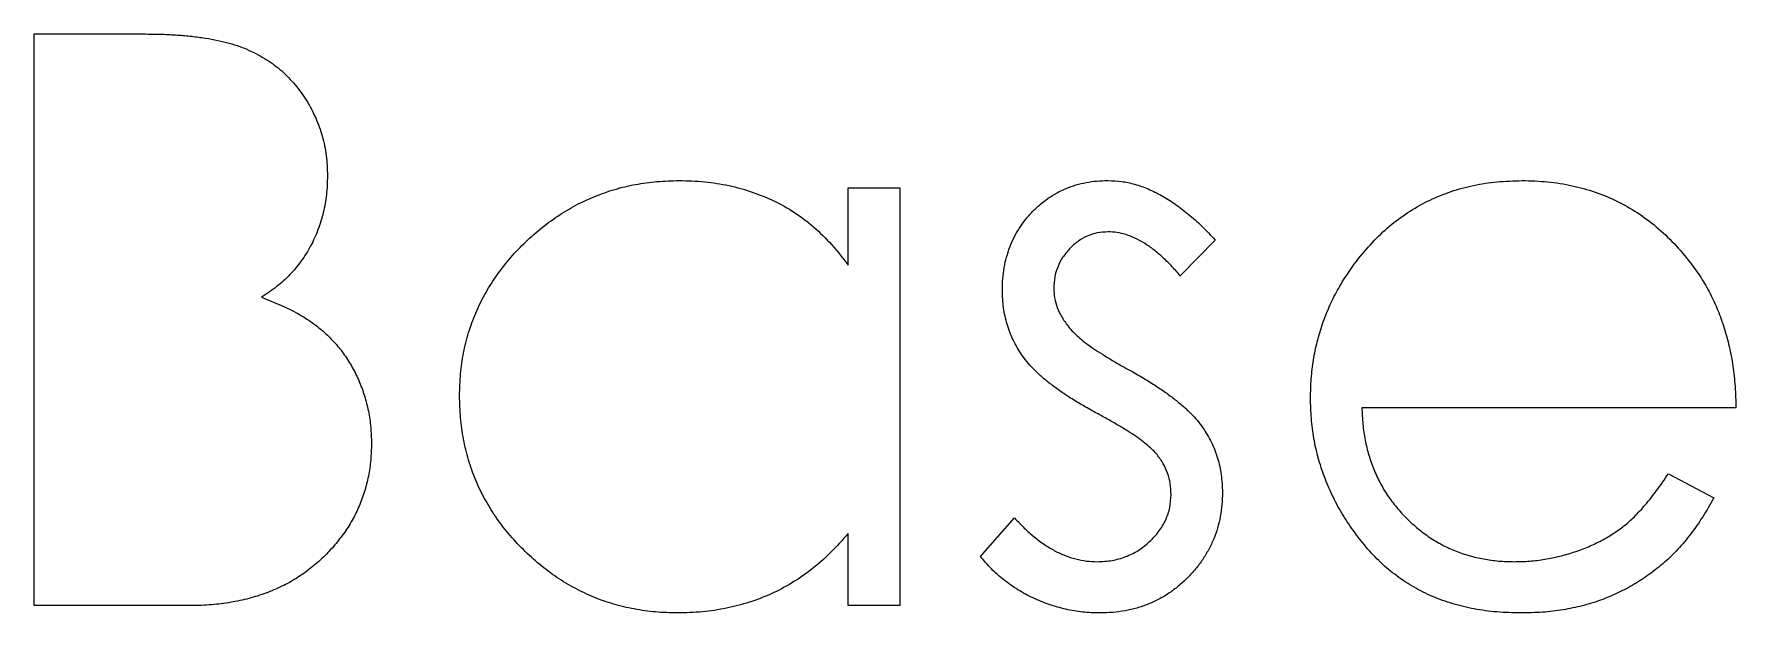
# Model space of a CAD drawing. Header units: millimetres. Extents: x -216 to 166, y 2 to 391.
# Drawn here: x 61.17 to 90.91, y 123.65 to 133.78 of the extents above; entities that cross this region are included whole.
import ezdxf

# ---------------------------------------------------------------- set-up
doc = ezdxf.new("R2010")
doc.units = ezdxf.units.MM

msp = doc.modelspace()

# ---------------------------------------------------------------- linework, layer by layer
at = {"color": 7, "linetype": 'Continuous', "lineweight": 25}
for p, q in [((61.167, 123.777), (61.167, 133.777)), ((61.167, 133.777), (63.118, 133.777)), ((75.398, 131.085), (76.296, 131.085)), ((75.398, 129.732), (75.398, 131.085)), ((76.296, 131.085), (76.296, 123.777)), ((81.808, 130.173), (81.199, 129.546)), ((90.911, 127.238), (84.372, 127.238)), ((89.729, 126.085), (90.526, 125.666)), ((77.706, 124.638), (78.301, 125.315)), ((75.398, 123.777), (75.398, 125.041)), ((63.872, 123.777), (61.167, 123.777)), ((76.296, 123.777), (75.398, 123.777))]:
    msp.add_line(p, q, dxfattribs=at)
for points, knots in [([(63.118, 133.777), (63.214, 133.776), (63.399, 133.775), (63.668, 133.76), (63.92, 133.74), (64.156, 133.707), (64.374, 133.668), (64.575, 133.62), (64.76, 133.563), (64.98, 133.472), (65.231, 133.336), (65.503, 133.137), (65.736, 132.892), (65.936, 132.617), (66.096, 132.313), (66.211, 131.99), (66.284, 131.65), (66.292, 131.417), (66.296, 131.299)], [0, 0, 0, 0, 0.062594, 0.121323, 0.17668, 0.228365, 0.276868, 0.321879, 0.364099, 0.403356, 0.477968, 0.550535, 0.623584, 0.698175, 0.773354, 0.847281, 0.922818, 1, 1, 1, 1]), ([(66.296, 131.299), (66.292, 131.188), (66.286, 130.971), (66.228, 130.654), (66.136, 130.352), (66.008, 130.066), (65.842, 129.803), (65.645, 129.561), (65.408, 129.35), (65.23, 129.231), (65.14, 129.171)], [0, 0, 0, 0, 0.130569, 0.256581, 0.380552, 0.503623, 0.625739, 0.747549, 0.871766, 1, 1, 1, 1]), ([(68.603, 127.451), (68.607, 127.578), (68.614, 127.829), (68.667, 128.198), (68.755, 128.554), (68.88, 128.895), (69.039, 129.222), (69.233, 129.534), (69.462, 129.834), (69.725, 130.113), (70.011, 130.37), (70.316, 130.595), (70.634, 130.788), (70.969, 130.941), (71.317, 131.065), (71.679, 131.151), (72.056, 131.202), (72.312, 131.209), (72.441, 131.213)], [0, 0, 0, 0, 0.063775, 0.126079, 0.186904, 0.247574, 0.308003, 0.369132, 0.432033, 0.496791, 0.561611, 0.624914, 0.686726, 0.748079, 0.809582, 0.871631, 0.934886, 1, 1, 1, 1]), ([(72.441, 131.213), (72.59, 131.209), (72.883, 131.201), (73.311, 131.134), (73.715, 131.02), (74.1, 130.866), (74.464, 130.662), (74.802, 130.403), (75.119, 130.093), (75.303, 129.855), (75.398, 129.732)], [0, 0, 0, 0, 0.1298621, 0.2546535, 0.3760146, 0.4952553, 0.6147977, 0.7381056, 0.8651963, 1, 1, 1, 1]), ([(78.09, 129.296), (78.092, 129.363), (78.095, 129.495), (78.119, 129.689), (78.162, 129.874), (78.217, 130.051), (78.292, 130.218), (78.383, 130.377), (78.489, 130.528), (78.611, 130.668), (78.746, 130.795), (78.891, 130.906), (79.044, 131.001), (79.205, 131.08), (79.376, 131.14), (79.556, 131.181), (79.743, 131.209), (79.872, 131.211), (79.937, 131.213)], [0, 0, 0, 0, 0.067978, 0.133044, 0.196507, 0.258613, 0.319728, 0.380873, 0.442636, 0.505079, 0.567881, 0.628814, 0.68891, 0.748765, 0.809386, 0.870884, 0.934037, 1, 1, 1, 1]), ([(79.937, 131.213), (80.015, 131.21), (80.172, 131.203), (80.407, 131.153), (80.642, 131.069), (80.877, 130.954), (81.111, 130.806), (81.345, 130.626), (81.583, 130.416), (81.732, 130.256), (81.808, 130.173)], [0, 0, 0, 0, 0.105714, 0.213412, 0.326127, 0.444452, 0.569061, 0.702712, 0.846318, 1, 1, 1, 1]), ([(84.316, 129.851), (84.407, 129.959), (84.585, 130.172), (84.887, 130.452), (85.213, 130.686), (85.561, 130.88), (85.933, 131.028), (86.326, 131.138), (86.742, 131.2), (87.027, 131.208), (87.173, 131.213)], [0, 0, 0, 0, 0.1288353, 0.2535893, 0.3746433, 0.49534, 0.6163248, 0.7397593, 0.8668423, 1, 1, 1, 1]), ([(87.173, 131.213), (87.323, 131.209), (87.617, 131.201), (88.045, 131.131), (88.451, 131.019), (88.833, 130.862), (89.193, 130.658), (89.526, 130.407), (89.84, 130.114), (90.023, 129.889), (90.116, 129.774)], [0, 0, 0, 0, 0.13204, 0.259033, 0.38188, 0.502258, 0.622752, 0.744743, 0.870109, 1, 1, 1, 1]), ([(79.937, 130.315), (79.874, 130.312), (79.75, 130.306), (79.571, 130.246), (79.406, 130.153), (79.262, 130.022), (79.141, 129.871), (79.052, 129.703), (78.998, 129.521), (78.991, 129.396), (78.988, 129.332)], [0, 0, 0, 0, 0.124958, 0.245901, 0.369166, 0.498511, 0.628504, 0.751028, 0.873724, 1, 1, 1, 1]), ([(81.199, 129.546), (81.147, 129.607), (81.046, 129.724), (80.885, 129.881), (80.725, 130.013), (80.567, 130.124), (80.409, 130.209), (80.251, 130.27), (80.094, 130.308), (79.989, 130.313), (79.937, 130.315)], [0, 0, 0, 0, 0.158223, 0.305036, 0.441309, 0.565963, 0.683525, 0.793334, 0.898518, 1, 1, 1, 1]), ([(83.475, 127.411), (83.478, 127.523), (83.484, 127.745), (83.522, 128.075), (83.589, 128.395), (83.681, 128.706), (83.799, 129.008), (83.945, 129.3), (84.117, 129.582), (84.249, 129.761), (84.316, 129.851)], [0, 0, 0, 0, 0.128045, 0.253768, 0.377428, 0.500551, 0.623296, 0.746578, 0.872348, 1, 1, 1, 1]), ([(90.116, 129.774), (90.179, 129.688), (90.305, 129.516), (90.463, 129.236), (90.6, 128.942), (90.709, 128.631), (90.798, 128.306), (90.862, 127.964), (90.9, 127.606), (90.907, 127.363), (90.911, 127.238)], [0, 0, 0, 0, 0.118522, 0.236255, 0.356174, 0.47725, 0.60154, 0.729618, 0.862158, 1, 1, 1, 1]), ([(65.14, 129.171), (65.253, 129.128), (65.471, 129.044), (65.77, 128.897), (66.027, 128.736), (66.246, 128.561), (66.432, 128.372), (66.595, 128.167), (66.734, 127.943), (66.854, 127.701), (66.947, 127.446), (67.016, 127.179), (67.056, 126.9), (67.062, 126.711), (67.065, 126.615)], [0, 0, 0, 0, 0.106057, 0.202914, 0.2903, 0.370223, 0.446384, 0.521397, 0.598291, 0.676142, 0.755529, 0.834887, 0.916646, 1, 1, 1, 1]), ([(78.425, 128.17), (78.373, 128.253), (78.269, 128.42), (78.169, 128.698), (78.1, 128.99), (78.094, 129.192), (78.09, 129.296)], [0, 0, 0, 0, 0.246252, 0.492591, 0.74057, 1, 1, 1, 1]), ([(78.988, 129.332), (78.991, 129.274), (78.997, 129.159), (79.047, 128.988), (79.125, 128.823), (79.198, 128.721), (79.236, 128.669)], [0, 0, 0, 0, 0.24004, 0.479403, 0.731757, 1, 1, 1, 1]), ([(79.236, 128.669), (79.259, 128.641), (79.307, 128.581), (79.398, 128.499), (79.501, 128.407), (79.625, 128.316), (79.764, 128.22), (79.922, 128.123), (80.093, 128.017), (80.216, 127.95), (80.28, 127.915)], [0, 0, 0, 0, 0.083425, 0.17756, 0.283982, 0.402217, 0.533568, 0.676121, 0.831649, 1, 1, 1, 1]), ([(79.685, 127.172), (79.611, 127.214), (79.466, 127.294), (79.262, 127.42), (79.077, 127.547), (78.908, 127.67), (78.759, 127.794), (78.631, 127.92), (78.518, 128.042), (78.455, 128.129), (78.425, 128.17)], [0, 0, 0, 0, 0.1577617, 0.3059502, 0.4437755, 0.5728244, 0.6921542, 0.8022957, 0.9055644, 1, 1, 1, 1]), ([(80.28, 127.915), (80.358, 127.872), (80.508, 127.788), (80.721, 127.657), (80.915, 127.527), (81.09, 127.4), (81.245, 127.271), (81.382, 127.145), (81.499, 127.02), (81.565, 126.932), (81.596, 126.89)], [0, 0, 0, 0, 0.158989, 0.307115, 0.446213, 0.574876, 0.694152, 0.804581, 0.906593, 1, 1, 1, 1]), ([(72.413, 123.649), (72.284, 123.652), (72.03, 123.659), (71.655, 123.713), (71.295, 123.799), (70.949, 123.918), (70.618, 124.077), (70.301, 124.267), (69.998, 124.494), (69.715, 124.753), (69.455, 125.034), (69.226, 125.334), (69.035, 125.651), (68.876, 125.981), (68.753, 126.328), (68.667, 126.689), (68.614, 127.065), (68.607, 127.321), (68.603, 127.451)], [0, 0, 0, 0, 0.06462, 0.1274335, 0.1890041, 0.2499301, 0.3106685, 0.372329, 0.4349391, 0.4995755, 0.5641912, 0.6267352, 0.6881093, 0.7492936, 0.8103305, 0.8719012, 0.9350459, 1, 1, 1, 1]), ([(87.151, 123.649), (87.01, 123.652), (86.737, 123.658), (86.338, 123.713), (85.963, 123.803), (85.61, 123.929), (85.283, 124.093), (84.978, 124.293), (84.696, 124.528), (84.445, 124.799), (84.218, 125.09), (84.018, 125.392), (83.851, 125.706), (83.715, 126.03), (83.606, 126.361), (83.529, 126.703), (83.485, 127.054), (83.478, 127.291), (83.475, 127.411)], [0, 0, 0, 0, 0.071579, 0.139629, 0.204797, 0.268135, 0.329814, 0.391301, 0.453434, 0.516552, 0.579631, 0.641119, 0.701294, 0.76081, 0.819932, 0.87892, 0.938983, 1, 1, 1, 1]), ([(80.793, 126.419), (80.77, 126.445), (80.72, 126.501), (80.628, 126.582), (80.519, 126.67), (80.39, 126.762), (80.241, 126.858), (80.072, 126.957), (79.886, 127.064), (79.754, 127.135), (79.685, 127.172)], [0, 0, 0, 0, 0.076875, 0.167462, 0.27227, 0.389551, 0.520801, 0.666263, 0.825545, 1, 1, 1, 1]), ([(84.372, 127.238), (84.377, 127.142), (84.385, 126.953), (84.426, 126.676), (84.489, 126.412), (84.579, 126.163), (84.687, 125.926), (84.819, 125.703), (84.978, 125.494), (85.154, 125.298), (85.35, 125.124), (85.557, 124.967), (85.776, 124.837), (86.008, 124.73), (86.25, 124.647), (86.503, 124.59), (86.767, 124.552), (86.947, 124.548), (87.039, 124.546)], [0, 0, 0, 0, 0.068385, 0.134476, 0.198391, 0.260753, 0.321829, 0.383037, 0.444653, 0.507398, 0.569825, 0.630778, 0.690929, 0.750945, 0.811049, 0.872331, 0.935004, 1, 1, 1, 1]), ([(81.596, 126.89), (81.648, 126.805), (81.752, 126.636), (81.86, 126.359), (81.923, 126.064), (81.932, 125.862), (81.937, 125.76)], [0, 0, 0, 0, 0.248839, 0.495235, 0.743336, 1, 1, 1, 1]), ([(67.065, 126.615), (67.062, 126.518), (67.056, 126.326), (67.016, 126.044), (66.947, 125.774), (66.853, 125.515), (66.73, 125.267), (66.579, 125.031), (66.401, 124.808), (66.2, 124.595), (65.974, 124.404), (65.73, 124.234), (65.464, 124.094), (65.182, 123.977), (64.881, 123.887), (64.561, 123.824), (64.223, 123.782), (63.991, 123.779), (63.872, 123.777)], [0, 0, 0, 0, 0.06116, 0.120335, 0.17818, 0.235235, 0.292683, 0.351186, 0.410457, 0.47172, 0.533761, 0.595739, 0.657888, 0.721295, 0.786823, 0.854686, 0.925478, 1, 1, 1, 1]), ([(81.039, 125.722), (81.036, 125.786), (81.03, 125.912), (80.982, 126.094), (80.906, 126.266), (80.831, 126.368), (80.793, 126.419)], [0, 0, 0, 0, 0.253475, 0.500453, 0.745578, 1, 1, 1, 1]), ([(87.039, 124.546), (87.128, 124.548), (87.306, 124.551), (87.571, 124.585), (87.831, 124.639), (88.086, 124.713), (88.331, 124.803), (88.557, 124.912), (88.765, 125.032), (88.96, 125.17), (89.149, 125.339), (89.336, 125.549), (89.537, 125.798), (89.662, 125.985), (89.729, 126.085)], [0, 0, 0, 0, 0.082592, 0.163879, 0.245659, 0.327726, 0.40861, 0.485749, 0.559169, 0.630268, 0.705306, 0.792065, 0.889796, 1, 1, 1, 1]), ([(79.749, 124.546), (79.836, 124.55), (80.005, 124.558), (80.247, 124.627), (80.471, 124.736), (80.665, 124.891), (80.831, 125.07), (80.951, 125.273), (81.026, 125.492), (81.035, 125.645), (81.039, 125.722)], [0, 0, 0, 0, 0.134042, 0.261896, 0.387836, 0.517686, 0.644509, 0.764718, 0.880291, 1, 1, 1, 1]), ([(81.937, 125.76), (81.934, 125.688), (81.93, 125.546), (81.902, 125.336), (81.854, 125.136), (81.788, 124.942), (81.699, 124.759), (81.594, 124.583), (81.469, 124.416), (81.326, 124.259), (81.169, 124.116), (81.002, 123.99), (80.824, 123.886), (80.637, 123.799), (80.44, 123.731), (80.233, 123.683), (80.017, 123.655), (79.87, 123.651), (79.795, 123.649)], [0, 0, 0, 0, 0.064548, 0.127199, 0.188597, 0.24864, 0.309525, 0.370037, 0.431889, 0.495704, 0.559519, 0.621372, 0.682397, 0.743568, 0.805498, 0.86864, 0.933066, 1, 1, 1, 1]), ([(90.526, 125.666), (90.463, 125.553), (90.339, 125.334), (90.127, 125.033), (89.904, 124.762), (89.661, 124.528), (89.404, 124.325), (89.134, 124.146), (88.847, 123.995), (88.545, 123.867), (88.224, 123.769), (87.884, 123.699), (87.524, 123.656), (87.277, 123.651), (87.151, 123.649)], [0, 0, 0, 0, 0.09337, 0.181661, 0.265874, 0.346355, 0.4246, 0.501903, 0.579992, 0.658443, 0.738672, 0.821894, 0.908801, 1, 1, 1, 1]), ([(78.301, 125.315), (78.357, 125.254), (78.467, 125.136), (78.642, 124.978), (78.82, 124.846), (79, 124.736), (79.183, 124.651), (79.37, 124.591), (79.558, 124.553), (79.685, 124.548), (79.749, 124.546)], [0, 0, 0, 0, 0.147476, 0.285904, 0.417172, 0.540501, 0.659238, 0.775006, 0.887229, 1, 1, 1, 1]), ([(75.398, 125.041), (75.297, 124.926), (75.099, 124.703), (74.77, 124.412), (74.42, 124.17), (74.052, 123.976), (73.667, 123.829), (73.264, 123.726), (72.845, 123.659), (72.558, 123.652), (72.413, 123.649)], [0, 0, 0, 0, 0.134298, 0.262085, 0.38627, 0.507165, 0.6273, 0.748145, 0.87237, 1, 1, 1, 1]), ([(79.795, 123.649), (79.694, 123.651), (79.493, 123.657), (79.197, 123.71), (78.906, 123.792), (78.625, 123.906), (78.36, 124.049), (78.116, 124.221), (77.895, 124.415), (77.769, 124.564), (77.706, 124.638)], [0, 0, 0, 0, 0.1267425, 0.251724, 0.3772187, 0.5046935, 0.6314582, 0.7554011, 0.8777005, 1, 1, 1, 1])]:
    msp.add_open_spline(points, degree=3, knots=knots, dxfattribs=at)

doc.saveas('drawing.dxf')
